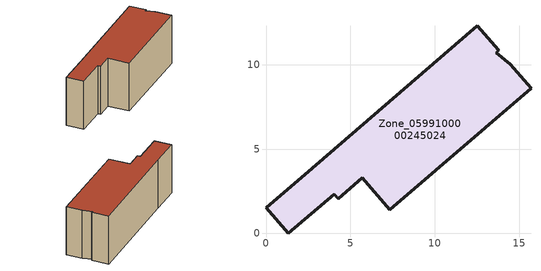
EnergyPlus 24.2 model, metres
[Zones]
Zone_0599100000245024
 floor ground (C_G): 4.28,2.05 4.04,2.32 1.33,0 0,1.53 2.74,3.85 12.52,12.32 13.78,10.84 13.64,10.72 14.49,10.02 15.71,8.6 7.33,1.39 5.7,3.29 z0
 wall outside (C_F): 2.74,3.85 0,1.53 1.33,0 4.04,2.32 4.28,2.05 5.7,3.29 7.33,1.39 15.71,8.6 14.49,10.02 13.64,10.72 13.78,10.84 12.52,12.32 2.74,3.85 z0:5.82
 roof outside (C_R): 13.78,10.84 12.52,12.32 2.74,3.85 0,1.53 1.33,0 4.04,2.32 4.28,2.05 5.7,3.29 7.33,1.39 15.71,8.6 14.49,10.02 13.64,10.72 z5.82
[BUILDING]
Pand.0599100000245024: North Axis=0; Terrain=City; Loads Convergence Tolerance Value=0.04; Temperature Convergence Tolerance Value=0.4; Solar Distribution=FullExterior; Maximum Number of Warmup Days=25; Minimum Number of Warmup Days=1
[Site:Location]
Rotterdam.The.Hague.AP_ZH_NLD Design_Conditions: Latitude=51.96; Longitude=4.45; Time Zone=1; Elevation=-4.5
[SITE:GROUNDTEMPERATURE:BUILDINGSURFACE]
18, 18, 18, 18, 18, 18, 18, 18, 18, 18, 18, 18
[MATERIAL] Thermal Absorptance=0.9; Solar Absorptance=0.7; Visible Absorptance=0.7
Name | Roughness | Thickness | Conductivity | Density | Specific Heat
G.TI.1946 | MediumSmooth | 0.15 | 1 | 540 | 1210
F.TI.1946 | Rough | 0.3 | 0.857143 | 1920 | 840
R.TI.1946 | MediumRough | 0.2 | 0.1 | 1500 | 1000
[CONSTRUCTION]
C_G: G.TI.1946
C_F: F.TI.1946
C_R: R.TI.1946
[ZONE]
Zone_0599100000245024: Type=1; Multiplier=1; Ceiling Height=Autocalculate; Volume=Autocalculate; Floor Area=autocalculate; Part of Total Floor Area=Yes
[ZONEINFILTRATION:DESIGNFLOWRATE]
Infil_Zone_0599100000245024: Zone or ZoneList or Space or SpaceList=Zone_0599100000245024; Schedule=AlwaysOn; Design Flow Rate Calculation Method=Flow/Area; Flow Rate per Floor Area=0.003; Constant Term Coefficient=1; Temperature Term Coefficient=0; Velocity Term Coefficient=0; Velocity Squared Term Coefficient=0
[HVACTEMPLATE:ZONE:IDEALLOADSAIRSYSTEM]
Zone_0599100000245024: Maximum Heating Supply Air Temperature=50; Minimum Cooling Supply Air Temperature=13; Maximum Heating Supply Air Humidity Ratio=0.0156; Minimum Cooling Supply Air Humidity Ratio=0.0077; Heating Limit=NoLimit; Cooling Limit=NoLimit; Dehumidification Control Type=ConstantSensibleHeatRatio; Cooling Sensible Heat Ratio=0.7; Dehumidification Setpoint=60; Humidification Control Type=None; Humidification Setpoint=30; Outdoor Air Method=None; Outdoor Air Flow Rate per Person=0.00944; Outdoor Air Flow Rate per Zone Floor Area=0; Outdoor Air Flow Rate per Zone=0; Demand Controlled Ventilation Type=None; Outdoor Air Economizer Type=NoEconomizer; Heat Recovery Type=None; Sensible Heat Recovery Effectiveness=0.7; Latent Heat Recovery Effectiveness=0.65
[ZONECONTROL:THERMOSTAT]
ThermostatControl_Zone_0599100000245024: Zone or ZoneList=Zone_0599100000245024; Control Type Schedule=DualSetpointControlType; Control 1=Thermostat_Zone_0599100000245024; Temperature Difference Between Cutout And Setpoint=0
[THERMOSTATSETPOINT:DUALSETPOINT]
Thermostat_Zone_0599100000245024: Heating Setpoint Temperature Schedule=HeatingSetpoint_Zone_0599100000245024; Cooling Setpoint Temperature Schedule=CoolingSetpoint_Zone_0599100000245024
[SCHEDULE:COMPACT]
HeatingSetpoint_Zone_0599100000245024: Through: 12/31, For: AllDays, Until: 24:00, 21
CoolingSetpoint_Zone_0599100000245024: Through: 12/31, For: AllDays, Until: 24:00, 24
DualSetpointControlType: Through: 12/31, For: AllDays, Until: 24:00, 4
AlwaysOn: Through: 12/31, For: AllDays, Until: 24:00, 1
